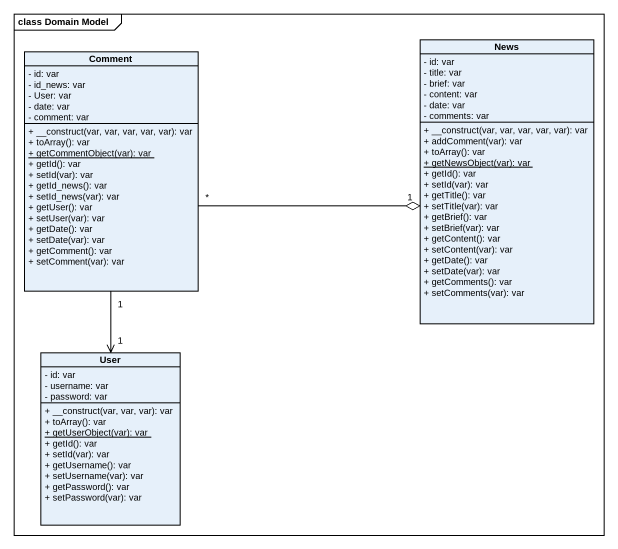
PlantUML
@startuml
mainframe class Domain Model
hide circle
hide empty members
skinparam classAttributeIconSize 0
class Comment {
  - id: var
  - id_news: var
  - User: var
  - date: var
  - comment: var
  + __construct(var, var, var, var, var): var
  + toArray(): var
  {static} + getCommentObject(var): var
  + getId(): var
  + setId(var): var
  + getId_news(): var
  + setId_news(var): var
  + getUser(): var
  + setUser(var): var
  + getDate(): var
  + setDate(var): var
  + getComment(): var
  + setComment(var): var
}
class News {
  - id: var
  - title: var
  - brief: var
  - content: var
  - date: var
  - comments: var
  + __construct(var, var, var, var, var): var
  + addComment(var): var
  + toArray(): var
  {static} + getNewsObject(var): var
  + getId(): var
  + setId(var): var
  + getTitle(): var
  + setTitle(var): var
  + getBrief(): var
  + setBrief(var): var
  + getContent(): var
  + setContent(var): var
  + getDate(): var
  + setDate(var): var
  + getComments(): var
  + setComments(var): var
}
class User {
  - id: var
  - username: var
  - password: var
  + __construct(var, var, var): var
  + toArray(): var
  {static} + getUserObject(var): var
  + getId(): var
  + setId(var): var
  + getUsername(): var
  + setUsername(var): var
  + getPassword(): var
  + setPassword(var): var
}
Comment "*" -right-o "1" News
User "1" <-up- "1" Comment
@enduml
